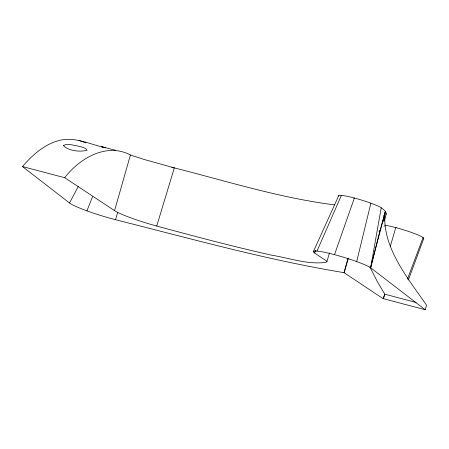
<?xml version="1.0" encoding="UTF-8"?>
<svg xmlns="http://www.w3.org/2000/svg" width="449" height="449" viewBox="0 0 449 449"><rect width="100%" height="100%" fill="white"/><g stroke="black" fill="none" stroke-linecap="round" stroke-linejoin="round"><path stroke-width="0.67" d="M383.957 220.184L383.772 221.761M384.007 219.735L384.883 213.556C382.497 248.308 408.102 278.279 426.55 305.236L425.192 309.726L383.48 298.703L384.838 294.213L377.474 281.893L369.965 267.149M425.192 309.726L370.621 267.789L381.229 207.786A22.658 2.447 16.8 0 0 356.31 198.553A22.658 2.447 16.8 0 0 338.771 196.078M384.585 220.162L386.353 213.544L385.349 211.339L378.597 235.921L370.621 267.789A30.487 3.295 16.8 0 0 334.494 254.662A30.487 3.295 16.8 0 0 314.474 252.95L315.518 250.604M356.708 261.582L370.88 203.167M370.621 267.789L385.349 211.339M347.986 258.231L344.063 272.661L382.958 298.568L384.838 294.213L416.122 302.48M329.51 252.882L326.995 261.29L325.968 262.351C307.75 264.854 289.476 258.046 271.6 255.184C233.053 246.54 194.872 236.365 156.74 226.055A37.738 4.075 16.8 0 1 114.562 210.643L130.435 155C106.413 142.238 79.535 158.452 64.69 177.703L22.45 166.54C32.491 154.911 44.726 143.927 60.059 140.284C75.662 136.58 90.58 144.685 105.549 147.749L101.513 146.688L115.449 150.23M390.327 246.305L395.771 227.598L396.226 227.722M348.452 258.119L344.063 272.661C266.835 259.96 191.308 238.773 115.488 219.718L117.683 212.444M156.74 226.055L174.302 167.892C227.385 181.312 280.069 198.037 334.539 204.862M334.494 254.662L354.379 198.031L353.79 198.25M423.654 238.711L408.354 280.013M407.428 279.199L423.07 237.56M86.932 210.856L92.545 196.769M316.994 251.086L341.386 195.377M313.514 251.333L338.771 195.584M315.625 250.699L314.474 252.95L326.995 261.29M115.488 219.718A37.738 4.075 16.8 0 1 69.544 202.987L78.379 186.296M386.022 214.381L386.258 213.982M171.726 167.494L174.302 167.892L143.994 159.406L130.435 155M78.917 140.486L86.006 142.922M64.69 177.703L114.562 210.643M22.45 166.54L69.544 202.987M384.479 215.307A115.921 12.521 16.8 0 1 383.687 215.526M384.989 213.494A9.047 1.235 -78.2 0 1 385.422 211.428M381.207 207.78A142.367 15.378 16.8 0 1 385.365 211.344M379.787 230.41A91.27 24.431 60.8 0 1 379.001 231.594M384.159 226.537A36.515 4.176 87.6 0 1 384.091 226.767M384.675 225.162A22.944 2.475 16.8 0 1 411.329 232.391A22.944 2.475 16.8 0 1 423.289 238.851M371.968 260.97A18.751 5.197 38.2 0 1 372.911 260.639M63.449 145.504C68.057 150.903 80.545 152.301 87.123 150.157C85.265 147.025 80.214 146.98 76.931 145.807C72.631 145.28 67.367 143.18 63.449 145.504"/></g></svg>
